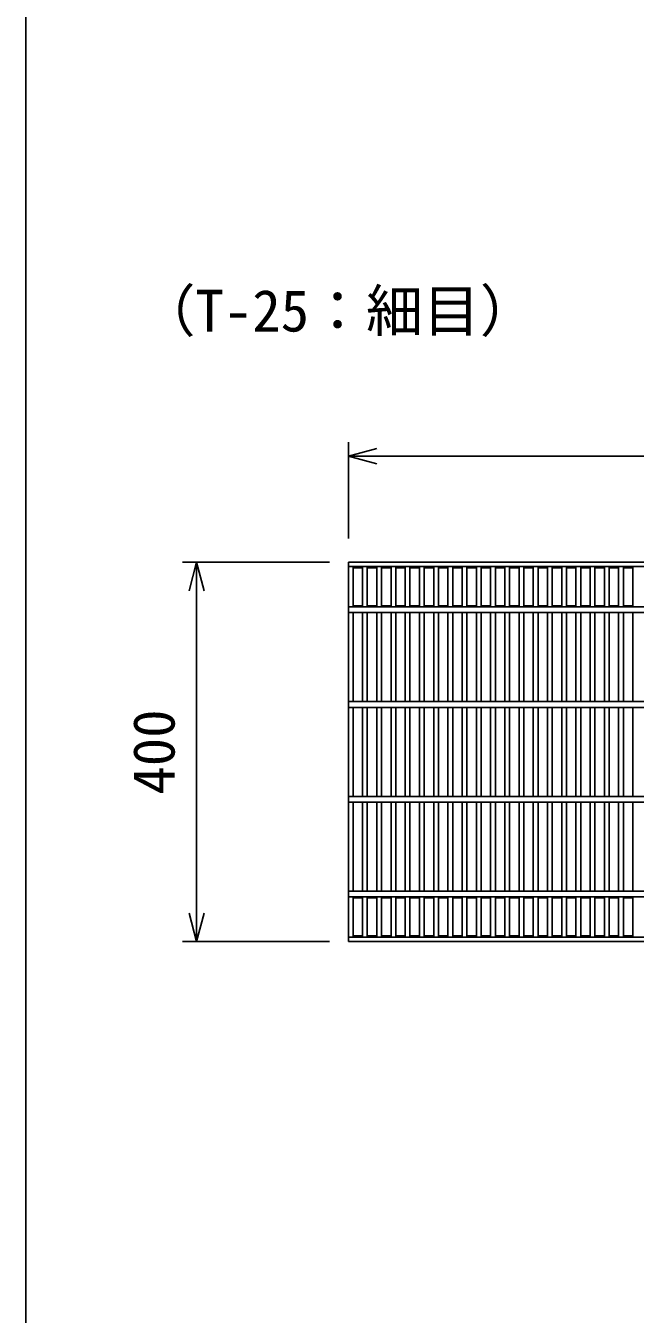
# Model space of a CAD drawing. Units: millimetres, scale not verified. Extents: x -25200 to 25200, y -8910 to 8910.
# Drawn here: x -23384 to -22741, y -6103 to -4744 of the extents above; entities that cross this region are included whole.
import ezdxf
from ezdxf.enums import TextEntityAlignment as Align

# ---------------------------------------------------------------- set-up
doc = ezdxf.new("R2010")
doc.units = ezdxf.units.MM
doc.header["$LTSCALE"] = 30
for name, color, linetype, lineweight in [('0-0_DIM', 7, 'Continuous', 25), ('0-2_HATCH', 6, 'Continuous', 25), ('0-6_TXT', 7, 'Continuous', 25)]:
    doc.layers.add(name, color=color, linetype=linetype, lineweight=lineweight)
doc.styles.add('ＭＳ ゴシック', font='')
doc.styles.get('ＭＳ ゴシック').set_extended_font_data('MS Gothic')

msp = doc.modelspace()

# ---------------------------------------------------------------- linework, layer by layer
at = {"layer": '0-0_DIM'}
for p, q in [((-23043.8, -5284.37), (-23043.8, -5182.78)), ((-22048.8, -5197.78), (-23043.8, -5197.78)), ((-23063.8, -5309.59), (-23218.8, -5309.59)), ((-23203.8, -5309.59), (-23203.8, -5709.59)), ((-23063.8, -5709.59), (-23218.8, -5709.59))]:
    msp.add_line(p, q, dxfattribs=at)
for points in [[(-23013.8, -5205.82), (-23043.8, -5197.78), (-23013.8, -5189.74)], [(-23211.83, -5339.59), (-23203.8, -5309.59), (-23195.76, -5339.59)], [(-23195.76, -5679.59), (-23203.8, -5709.59), (-23211.83, -5679.59)]]:
    msp.add_lwpolyline(points, dxfattribs=at)
at = {"layer": '0-2_HATCH'}
for p, q in [((-23043.8, -5309.59), (-23043.8, -5709.59)), ((-22048.8, -5309.59), (-23043.8, -5309.59)), ((-22048.8, -5314.09), (-23043.8, -5314.09)), ((-23038.8, -5314.09), (-23038.8, -5356.59)), ((-23028.8, -5315.59), (-23038.8, -5315.59)), ((-23028.8, -5314.09), (-23028.8, -5356.59)), ((-23023.8, -5314.09), (-23023.8, -5356.59)), ((-23013.8, -5315.59), (-23023.8, -5315.59)), ((-23013.8, -5314.09), (-23013.8, -5356.59)), ((-23008.8, -5314.09), (-23008.8, -5356.59)), ((-22998.8, -5315.59), (-23008.8, -5315.59)), ((-22998.8, -5314.09), (-22998.8, -5356.59)), ((-22993.8, -5314.09), (-22993.8, -5356.59)), ((-22983.8, -5315.59), (-22993.8, -5315.59)), ((-22983.8, -5314.09), (-22983.8, -5356.59)), ((-22978.8, -5314.09), (-22978.8, -5356.59)), ((-22968.8, -5315.59), (-22978.8, -5315.59)), ((-22968.8, -5314.09), (-22968.8, -5356.59)), ((-22963.8, -5314.09), (-22963.8, -5356.59)), ((-22953.8, -5315.59), (-22963.8, -5315.59)), ((-22953.8, -5314.09), (-22953.8, -5356.59)), ((-22948.8, -5314.09), (-22948.8, -5356.59)), ((-22938.8, -5315.59), (-22948.8, -5315.59)), ((-22938.8, -5314.09), (-22938.8, -5356.59)), ((-22933.8, -5314.09), (-22933.8, -5356.59)), ((-22923.8, -5315.59), (-22933.8, -5315.59)), ((-22923.8, -5314.09), (-22923.8, -5356.59)), ((-22918.8, -5314.09), (-22918.8, -5356.59)), ((-22908.8, -5315.59), (-22918.8, -5315.59)), ((-22908.8, -5314.09), (-22908.8, -5356.59)), ((-22903.8, -5314.09), (-22903.8, -5356.59)), ((-22893.8, -5315.59), (-22903.8, -5315.59)), ((-22893.8, -5314.09), (-22893.8, -5356.59)), ((-22888.8, -5314.09), (-22888.8, -5356.59)), ((-22878.8, -5315.59), (-22888.8, -5315.59)), ((-22878.8, -5314.09), (-22878.8, -5356.59)), ((-22873.8, -5314.09), (-22873.8, -5356.59)), ((-22863.8, -5315.59), (-22873.8, -5315.59)), ((-22863.8, -5314.09), (-22863.8, -5356.59)), ((-22858.8, -5314.09), (-22858.8, -5356.59)), ((-22848.8, -5315.59), (-22858.8, -5315.59)), ((-22848.8, -5314.09), (-22848.8, -5356.59)), ((-22843.8, -5314.09), (-22843.8, -5356.59)), ((-22833.8, -5315.59), (-22843.8, -5315.59)), ((-22833.8, -5314.09), (-22833.8, -5356.59)), ((-22828.8, -5314.09), (-22828.8, -5356.59)), ((-22818.8, -5315.59), (-22828.8, -5315.59)), ((-22818.8, -5314.09), (-22818.8, -5356.59)), ((-22813.8, -5314.09), (-22813.8, -5356.59)), ((-22803.8, -5315.59), (-22813.8, -5315.59)), ((-22803.8, -5314.09), (-22803.8, -5356.59)), ((-22798.8, -5314.09), (-22798.8, -5356.59)), ((-22788.8, -5315.59), (-22798.8, -5315.59)), ((-22788.8, -5314.09), (-22788.8, -5356.59)), ((-22783.8, -5314.09), (-22783.8, -5356.59)), ((-22773.8, -5315.59), (-22783.8, -5315.59)), ((-22773.8, -5314.09), (-22773.8, -5356.59)), ((-22768.8, -5314.09), (-22768.8, -5356.59)), ((-22758.8, -5315.59), (-22768.8, -5315.59)), ((-22758.8, -5314.09), (-22758.8, -5356.59)), ((-22753.8, -5314.09), (-22753.8, -5356.59)), ((-22743.8, -5315.59), (-22753.8, -5315.59)), ((-22743.8, -5314.09), (-22743.8, -5356.59)), ((-22048.8, -5356.59), (-23043.8, -5356.59)), ((-23043.8, -5362.59), (-22048.8, -5362.59)), ((-23028.8, -5355.59), (-23038.8, -5355.59)), ((-23038.8, -5456.59), (-23038.8, -5362.59)), ((-23028.8, -5456.59), (-23028.8, -5362.59)), ((-23013.8, -5355.59), (-23023.8, -5355.59)), ((-23023.8, -5456.59), (-23023.8, -5362.59)), ((-23013.8, -5456.59), (-23013.8, -5362.59)), ((-22998.8, -5355.59), (-23008.8, -5355.59)), ((-23008.8, -5456.59), (-23008.8, -5362.59)), ((-22998.8, -5456.59), (-22998.8, -5362.59)), ((-22983.8, -5355.59), (-22993.8, -5355.59)), ((-22993.8, -5456.59), (-22993.8, -5362.59)), ((-22983.8, -5456.59), (-22983.8, -5362.59)), ((-22968.8, -5355.59), (-22978.8, -5355.59)), ((-22978.8, -5456.59), (-22978.8, -5362.59)), ((-22968.8, -5456.59), (-22968.8, -5362.59)), ((-22953.8, -5355.59), (-22963.8, -5355.59)), ((-22963.8, -5456.59), (-22963.8, -5362.59)), ((-22953.8, -5456.59), (-22953.8, -5362.59)), ((-22938.8, -5355.59), (-22948.8, -5355.59)), ((-22948.8, -5456.59), (-22948.8, -5362.59)), ((-22938.8, -5456.59), (-22938.8, -5362.59)), ((-22923.8, -5355.59), (-22933.8, -5355.59)), ((-22933.8, -5456.59), (-22933.8, -5362.59)), ((-22923.8, -5456.59), (-22923.8, -5362.59)), ((-22908.8, -5355.59), (-22918.8, -5355.59)), ((-22918.8, -5456.59), (-22918.8, -5362.59)), ((-22908.8, -5456.59), (-22908.8, -5362.59)), ((-22893.8, -5355.59), (-22903.8, -5355.59)), ((-22903.8, -5456.59), (-22903.8, -5362.59)), ((-22893.8, -5456.59), (-22893.8, -5362.59)), ((-22878.8, -5355.59), (-22888.8, -5355.59)), ((-22888.8, -5456.59), (-22888.8, -5362.59)), ((-22878.8, -5456.59), (-22878.8, -5362.59)), ((-22863.8, -5355.59), (-22873.8, -5355.59)), ((-22873.8, -5456.59), (-22873.8, -5362.59)), ((-22863.8, -5456.59), (-22863.8, -5362.59)), ((-22848.8, -5355.59), (-22858.8, -5355.59)), ((-22858.8, -5456.59), (-22858.8, -5362.59)), ((-22848.8, -5456.59), (-22848.8, -5362.59)), ((-22833.8, -5355.59), (-22843.8, -5355.59)), ((-22843.8, -5456.59), (-22843.8, -5362.59)), ((-22833.8, -5456.59), (-22833.8, -5362.59)), ((-22818.8, -5355.59), (-22828.8, -5355.59)), ((-22828.8, -5456.59), (-22828.8, -5362.59)), ((-22818.8, -5456.59), (-22818.8, -5362.59)), ((-22803.8, -5355.59), (-22813.8, -5355.59)), ((-22813.8, -5456.59), (-22813.8, -5362.59)), ((-22803.8, -5456.59), (-22803.8, -5362.59)), ((-22788.8, -5355.59), (-22798.8, -5355.59)), ((-22798.8, -5456.59), (-22798.8, -5362.59)), ((-22788.8, -5456.59), (-22788.8, -5362.59)), ((-22773.8, -5355.59), (-22783.8, -5355.59)), ((-22783.8, -5456.59), (-22783.8, -5362.59)), ((-22773.8, -5456.59), (-22773.8, -5362.59)), ((-22758.8, -5355.59), (-22768.8, -5355.59)), ((-22768.8, -5456.59), (-22768.8, -5362.59)), ((-22758.8, -5456.59), (-22758.8, -5362.59)), ((-22743.8, -5355.59), (-22753.8, -5355.59)), ((-22753.8, -5456.59), (-22753.8, -5362.59)), ((-22743.8, -5456.59), (-22743.8, -5362.59)), ((-22048.8, -5456.59), (-23043.8, -5456.59)), ((-23043.8, -5462.59), (-22048.8, -5462.59)), ((-23038.8, -5556.59), (-23038.8, -5462.59)), ((-23028.8, -5556.59), (-23028.8, -5462.59)), ((-23023.8, -5556.59), (-23023.8, -5462.59)), ((-23013.8, -5556.59), (-23013.8, -5462.59)), ((-23008.8, -5556.59), (-23008.8, -5462.59)), ((-22998.8, -5556.59), (-22998.8, -5462.59)), ((-22993.8, -5556.59), (-22993.8, -5462.59)), ((-22983.8, -5556.59), (-22983.8, -5462.59)), ((-22978.8, -5556.59), (-22978.8, -5462.59)), ((-22968.8, -5556.59), (-22968.8, -5462.59)), ((-22963.8, -5556.59), (-22963.8, -5462.59)), ((-22953.8, -5556.59), (-22953.8, -5462.59)), ((-22948.8, -5556.59), (-22948.8, -5462.59)), ((-22938.8, -5556.59), (-22938.8, -5462.59)), ((-22933.8, -5556.59), (-22933.8, -5462.59)), ((-22923.8, -5556.59), (-22923.8, -5462.59)), ((-22918.8, -5556.59), (-22918.8, -5462.59)), ((-22908.8, -5556.59), (-22908.8, -5462.59)), ((-22903.8, -5556.59), (-22903.8, -5462.59)), ((-22893.8, -5556.59), (-22893.8, -5462.59)), ((-22888.8, -5556.59), (-22888.8, -5462.59)), ((-22878.8, -5556.59), (-22878.8, -5462.59)), ((-22873.8, -5556.59), (-22873.8, -5462.59)), ((-22863.8, -5556.59), (-22863.8, -5462.59)), ((-22858.8, -5556.59), (-22858.8, -5462.59)), ((-22848.8, -5556.59), (-22848.8, -5462.59)), ((-22843.8, -5556.59), (-22843.8, -5462.59)), ((-22833.8, -5556.59), (-22833.8, -5462.59)), ((-22828.8, -5556.59), (-22828.8, -5462.59)), ((-22818.8, -5556.59), (-22818.8, -5462.59)), ((-22813.8, -5556.59), (-22813.8, -5462.59)), ((-22803.8, -5556.59), (-22803.8, -5462.59)), ((-22798.8, -5556.59), (-22798.8, -5462.59)), ((-22788.8, -5556.59), (-22788.8, -5462.59)), ((-22783.8, -5556.59), (-22783.8, -5462.59)), ((-22773.8, -5556.59), (-22773.8, -5462.59)), ((-22768.8, -5556.59), (-22768.8, -5462.59)), ((-22758.8, -5556.59), (-22758.8, -5462.59)), ((-22753.8, -5556.59), (-22753.8, -5462.59)), ((-22743.8, -5556.59), (-22743.8, -5462.59)), ((-22048.8, -5556.59), (-23043.8, -5556.59)), ((-23043.8, -5562.59), (-22048.8, -5562.59)), ((-23038.8, -5656.59), (-23038.8, -5562.59)), ((-23028.8, -5656.59), (-23028.8, -5562.59)), ((-23023.8, -5656.59), (-23023.8, -5562.59)), ((-23013.8, -5656.59), (-23013.8, -5562.59)), ((-23008.8, -5656.59), (-23008.8, -5562.59)), ((-22998.8, -5656.59), (-22998.8, -5562.59)), ((-22993.8, -5656.59), (-22993.8, -5562.59)), ((-22983.8, -5656.59), (-22983.8, -5562.59)), ((-22978.8, -5656.59), (-22978.8, -5562.59)), ((-22968.8, -5656.59), (-22968.8, -5562.59)), ((-22963.8, -5656.59), (-22963.8, -5562.59)), ((-22953.8, -5656.59), (-22953.8, -5562.59)), ((-22948.8, -5656.59), (-22948.8, -5562.59)), ((-22938.8, -5656.59), (-22938.8, -5562.59)), ((-22933.8, -5656.59), (-22933.8, -5562.59)), ((-22923.8, -5656.59), (-22923.8, -5562.59)), ((-22918.8, -5656.59), (-22918.8, -5562.59)), ((-22908.8, -5656.59), (-22908.8, -5562.59)), ((-22903.8, -5656.59), (-22903.8, -5562.59)), ((-22893.8, -5656.59), (-22893.8, -5562.59)), ((-22888.8, -5656.59), (-22888.8, -5562.59)), ((-22878.8, -5656.59), (-22878.8, -5562.59)), ((-22873.8, -5656.59), (-22873.8, -5562.59)), ((-22863.8, -5656.59), (-22863.8, -5562.59)), ((-22858.8, -5656.59), (-22858.8, -5562.59)), ((-22848.8, -5656.59), (-22848.8, -5562.59)), ((-22843.8, -5656.59), (-22843.8, -5562.59)), ((-22833.8, -5656.59), (-22833.8, -5562.59)), ((-22828.8, -5656.59), (-22828.8, -5562.59)), ((-22818.8, -5656.59), (-22818.8, -5562.59)), ((-22813.8, -5656.59), (-22813.8, -5562.59)), ((-22803.8, -5656.59), (-22803.8, -5562.59)), ((-22798.8, -5656.59), (-22798.8, -5562.59)), ((-22788.8, -5656.59), (-22788.8, -5562.59)), ((-22783.8, -5656.59), (-22783.8, -5562.59)), ((-22773.8, -5656.59), (-22773.8, -5562.59)), ((-22768.8, -5656.59), (-22768.8, -5562.59)), ((-22758.8, -5656.59), (-22758.8, -5562.59)), ((-22753.8, -5656.59), (-22753.8, -5562.59)), ((-22743.8, -5656.59), (-22743.8, -5562.59)), ((-22048.8, -5656.59), (-23043.8, -5656.59)), ((-23043.8, -5662.59), (-22048.8, -5662.59)), ((-23038.8, -5705.09), (-23038.8, -5662.59)), ((-23028.8, -5663.59), (-23038.8, -5663.59)), ((-23028.8, -5705.09), (-23028.8, -5662.59)), ((-23023.8, -5705.09), (-23023.8, -5662.59)), ((-23013.8, -5663.59), (-23023.8, -5663.59)), ((-23013.8, -5705.09), (-23013.8, -5662.59)), ((-23008.8, -5705.09), (-23008.8, -5662.59)), ((-22998.8, -5663.59), (-23008.8, -5663.59)), ((-22998.8, -5705.09), (-22998.8, -5662.59)), ((-22993.8, -5705.09), (-22993.8, -5662.59)), ((-22983.8, -5663.59), (-22993.8, -5663.59)), ((-22983.8, -5705.09), (-22983.8, -5662.59)), ((-22978.8, -5705.09), (-22978.8, -5662.59)), ((-22968.8, -5663.59), (-22978.8, -5663.59)), ((-22968.8, -5705.09), (-22968.8, -5662.59)), ((-22963.8, -5705.09), (-22963.8, -5662.59)), ((-22953.8, -5663.59), (-22963.8, -5663.59)), ((-22953.8, -5705.09), (-22953.8, -5662.59)), ((-22948.8, -5705.09), (-22948.8, -5662.59)), ((-22938.8, -5663.59), (-22948.8, -5663.59)), ((-22938.8, -5705.09), (-22938.8, -5662.59)), ((-22933.8, -5705.09), (-22933.8, -5662.59)), ((-22923.8, -5663.59), (-22933.8, -5663.59)), ((-22923.8, -5705.09), (-22923.8, -5662.59)), ((-22918.8, -5705.09), (-22918.8, -5662.59)), ((-22908.8, -5663.59), (-22918.8, -5663.59)), ((-22908.8, -5705.09), (-22908.8, -5662.59)), ((-22903.8, -5705.09), (-22903.8, -5662.59)), ((-22893.8, -5663.59), (-22903.8, -5663.59)), ((-22893.8, -5705.09), (-22893.8, -5662.59)), ((-22888.8, -5705.09), (-22888.8, -5662.59)), ((-22878.8, -5663.59), (-22888.8, -5663.59)), ((-22878.8, -5705.09), (-22878.8, -5662.59)), ((-22873.8, -5705.09), (-22873.8, -5662.59)), ((-22863.8, -5663.59), (-22873.8, -5663.59)), ((-22863.8, -5705.09), (-22863.8, -5662.59)), ((-22858.8, -5705.09), (-22858.8, -5662.59)), ((-22848.8, -5663.59), (-22858.8, -5663.59)), ((-22848.8, -5705.09), (-22848.8, -5662.59)), ((-22843.8, -5705.09), (-22843.8, -5662.59)), ((-22833.8, -5663.59), (-22843.8, -5663.59)), ((-22833.8, -5705.09), (-22833.8, -5662.59)), ((-22828.8, -5705.09), (-22828.8, -5662.59)), ((-22818.8, -5663.59), (-22828.8, -5663.59)), ((-22818.8, -5705.09), (-22818.8, -5662.59)), ((-22813.8, -5705.09), (-22813.8, -5662.59)), ((-22803.8, -5663.59), (-22813.8, -5663.59)), ((-22803.8, -5705.09), (-22803.8, -5662.59)), ((-22798.8, -5705.09), (-22798.8, -5662.59)), ((-22788.8, -5663.59), (-22798.8, -5663.59)), ((-22788.8, -5705.09), (-22788.8, -5662.59)), ((-22783.8, -5705.09), (-22783.8, -5662.59)), ((-22773.8, -5663.59), (-22783.8, -5663.59)), ((-22773.8, -5705.09), (-22773.8, -5662.59)), ((-22768.8, -5705.09), (-22768.8, -5662.59)), ((-22758.8, -5663.59), (-22768.8, -5663.59)), ((-22758.8, -5705.09), (-22758.8, -5662.59)), ((-22753.8, -5705.09), (-22753.8, -5662.59)), ((-22743.8, -5663.59), (-22753.8, -5663.59)), ((-22743.8, -5705.09), (-22743.8, -5662.59)), ((-22048.8, -5705.09), (-23043.8, -5705.09)), ((-23028.8, -5703.59), (-23038.8, -5703.59)), ((-23013.8, -5703.59), (-23023.8, -5703.59)), ((-22998.8, -5703.59), (-23008.8, -5703.59)), ((-22983.8, -5703.59), (-22993.8, -5703.59)), ((-22968.8, -5703.59), (-22978.8, -5703.59)), ((-22953.8, -5703.59), (-22963.8, -5703.59)), ((-22938.8, -5703.59), (-22948.8, -5703.59)), ((-22923.8, -5703.59), (-22933.8, -5703.59)), ((-22908.8, -5703.59), (-22918.8, -5703.59)), ((-22893.8, -5703.59), (-22903.8, -5703.59)), ((-22878.8, -5703.59), (-22888.8, -5703.59)), ((-22863.8, -5703.59), (-22873.8, -5703.59)), ((-22848.8, -5703.59), (-22858.8, -5703.59)), ((-22833.8, -5703.59), (-22843.8, -5703.59)), ((-22818.8, -5703.59), (-22828.8, -5703.59)), ((-22803.8, -5703.59), (-22813.8, -5703.59)), ((-22788.8, -5703.59), (-22798.8, -5703.59)), ((-22773.8, -5703.59), (-22783.8, -5703.59)), ((-22758.8, -5703.59), (-22768.8, -5703.59)), ((-22743.8, -5703.59), (-22753.8, -5703.59)), ((-22048.8, -5709.59), (-23043.8, -5709.59))]:
    msp.add_line(p, q, dxfattribs=at)
at = {"layer": '0-6_TXT'}
msp.add_lwpolyline([(-23383.96, -6234.72), (-21583.96, -6234.72), (-21583.96, -3384.72), (-23383.96, -3384.72)], close=True, dxfattribs=at)

# ---------------------------------------------------------------- texts
at = {"layer": '0-0_DIM', "style": 'ＭＳ ゴシック'}
msp.add_text('（T-25：細目）', height=43.99, dxfattribs=at).set_placement((-23264.93, -5079.41), align=Align.BOTTOM_LEFT)
msp.add_text('（T-25：細目）', height=43.99, dxfattribs=at).set_placement((-23264.93, -5079.41), align=Align.BOTTOM_LEFT)
msp.add_text('400', height=43.99, rotation=90, dxfattribs=at).set_placement((-23213.8, -5554.59), align=Align.BOTTOM_LEFT)

doc.saveas('drawing.dxf')
